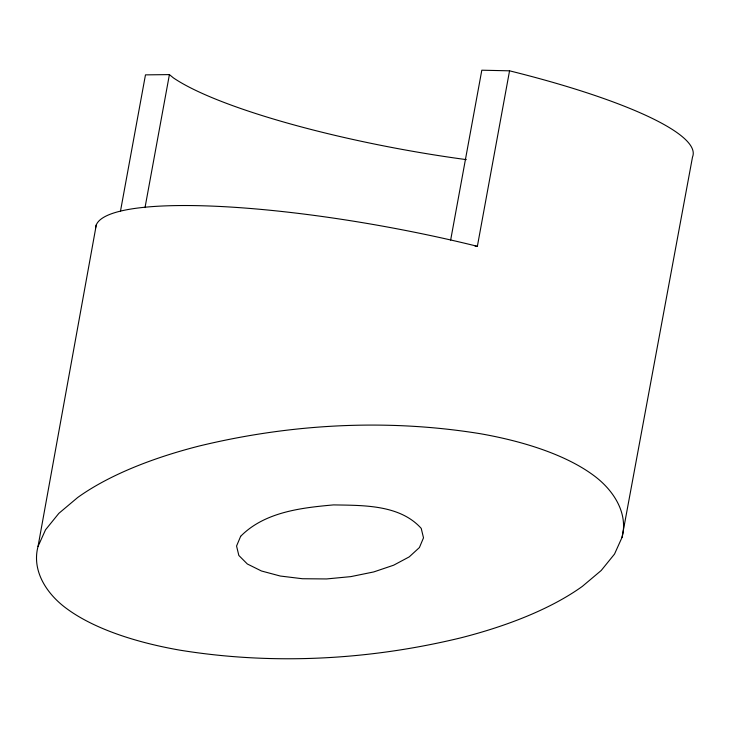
<?xml version="1.0" encoding="UTF-8"?>
<svg xmlns="http://www.w3.org/2000/svg" width="729" height="729" viewBox="0 0 729 729"><rect width="100%" height="100%" fill="white"/><g stroke="black" fill="none" stroke-linecap="round" stroke-linejoin="round"><path stroke-width="1.09" d="M96.292 224.906L38.026 546.458C31.374 571.49 47.567 594.873 67.104 608.925A275.589 108.566 -2.8 0 0 179.653 650.122C272.983 665.295 369.257 660.064 461.02 637.793A313.069 123.329 -2.8 0 0 582.371 586.353L601.206 570.497L614.52 554.067L622.037 537.391L692.514 157.008A287.317 52.47 10.4 0 0 509.553 70.822L481.814 70.203L450.65 240.096M622.037 537.391C628.699 512.359 612.497 488.977 592.959 474.925A275.589 108.566 -2.8 0 0 480.411 433.728C387.081 418.546 290.807 423.786 199.044 446.057A313.069 123.329 -2.8 0 0 77.693 497.497L58.858 513.344L45.544 529.783L38.026 546.458M120.467 211.228L145.472 74.868L169.41 74.604L173.365 77.857A257.073 46.948 10.4 0 0 466.314 159.624M145.016 207.61L169.41 74.604M475.144 246.256L477.367 246.311L509.553 70.822M95.572 228.031A287.317 52.47 10.4 0 1 477.367 246.311M240.661 536.298L236.561 546.021L238.839 555.462L247.331 563.982L261.456 570.989L280.255 576.028L302.444 578.735L326.519 578.944L350.831 576.621L373.722 571.937L393.642 565.203L409.224 556.883L419.412 547.552L423.503 537.829L421.225 528.388C399.765 504.495 363.124 505.443 333.545 504.905C301.177 507.794 264.618 511.995 240.661 536.298"/></g></svg>
